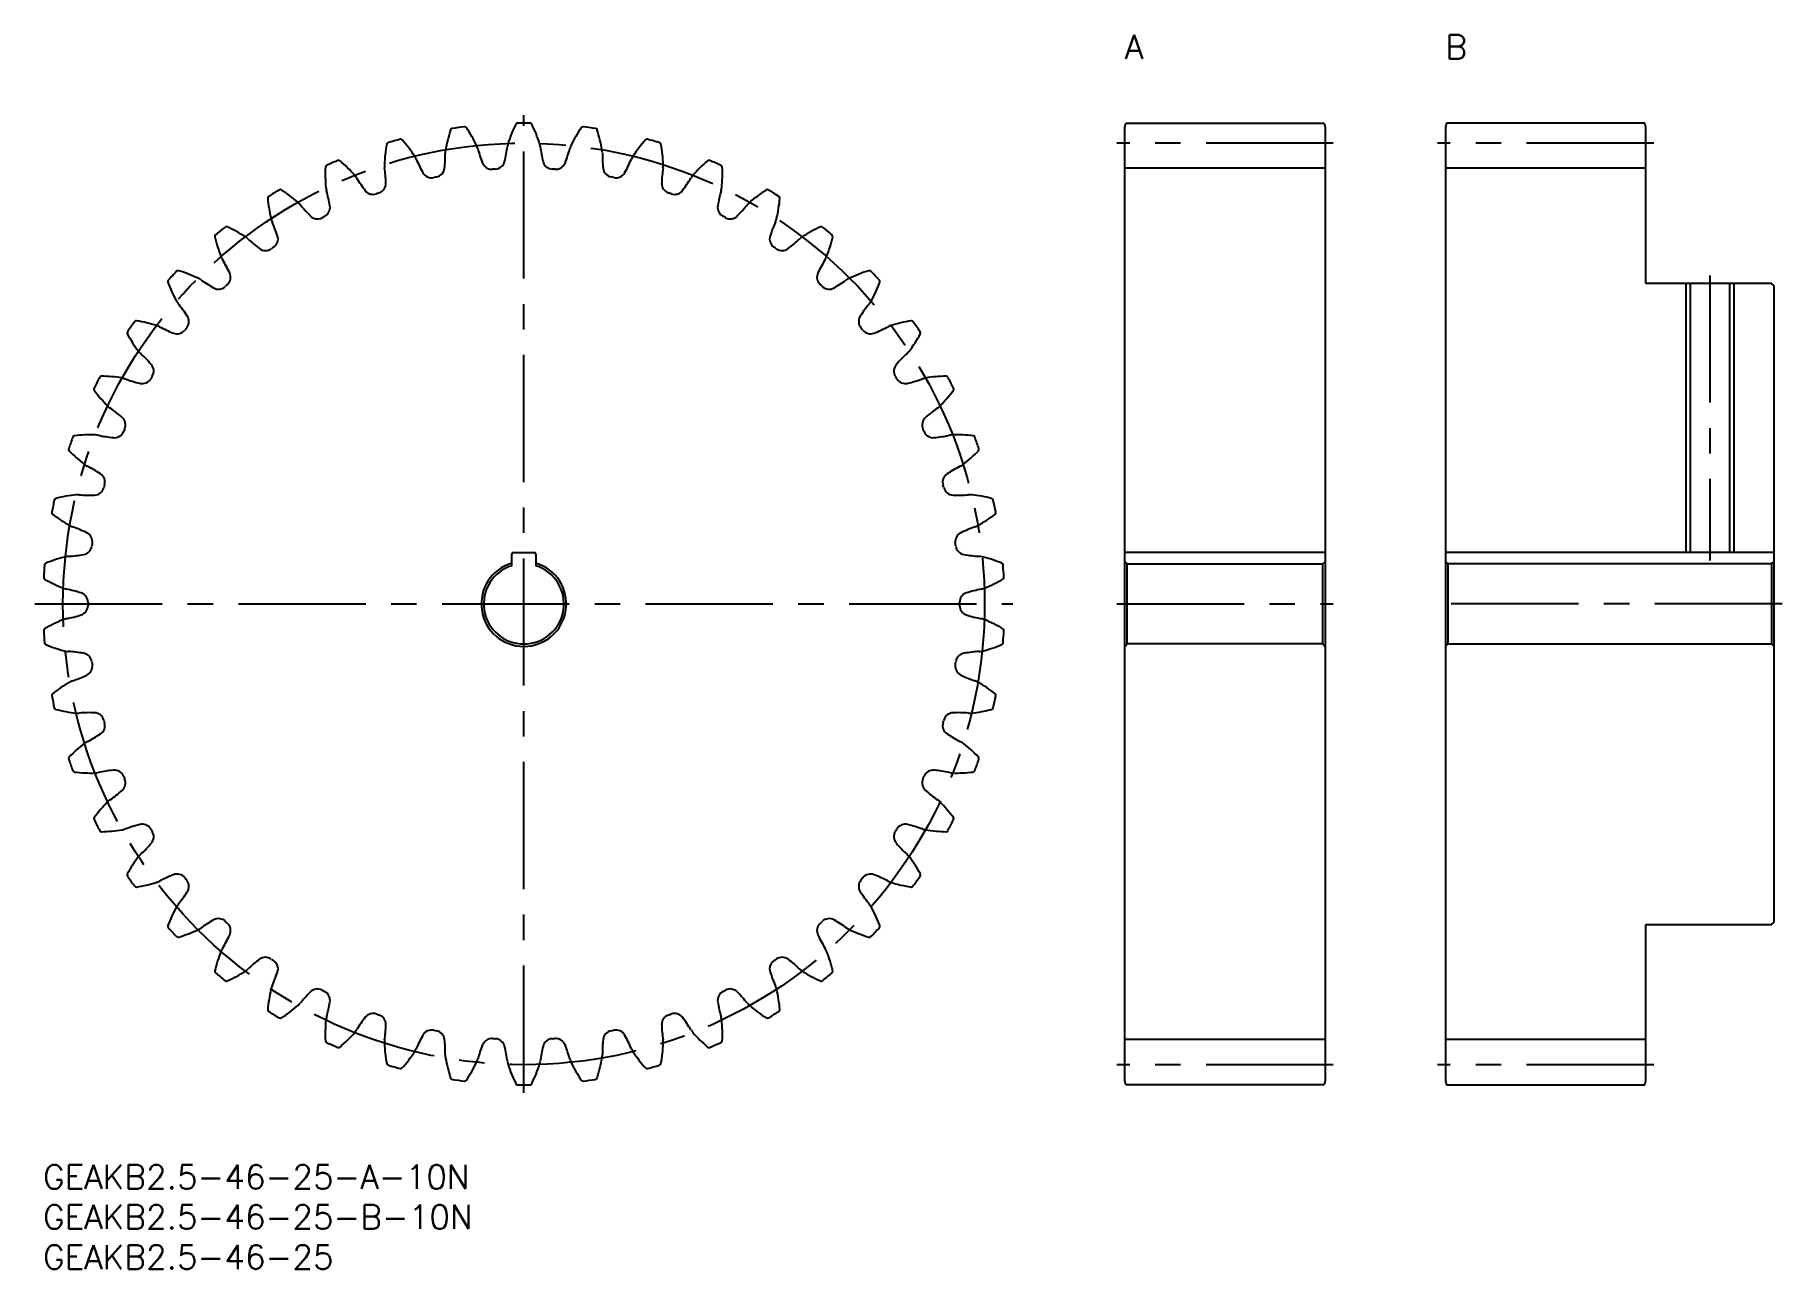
# Model space of a CAD drawing. Extents: x -1 to 217, y -13 to 141.
import ezdxf

# ---------------------------------------------------------------- set-up
doc = ezdxf.new("R2010")
doc.units = 0
doc.header["$LTSCALE"] = 0.5
doc.linetypes.add('CENTER', pattern=[50.8, 31.75, -6.35, 6.35, -6.35])
for name, color, linetype in [('MSM_CENTER', 1, 'CENTER'), ('MSM_CONTINUOUS', 7, 'CONTINUOUS'), ('MSM_NARROW', 5, 'CONTINUOUS'), ('MSM_PART_NUMBER', 7, 'CONTINUOUS')]:
    doc.layers.add(name, color=color, linetype=linetype)
doc.styles.get("Standard").update_dxf_attribs({"font": 'txt.shx', "height": 1, "bigfont": 'bigfont.shx'})

# ---------------------------------------------------------------- blocks, each defined once
blk = doc.blocks.new('*U2')
at = {"layer": 'MSM_PART_NUMBER'}
blk.add_text('GEAKB2.5-46-25-A-10N', height=3, dxfattribs=at).set_placement((0, -3))
blk = doc.blocks.new('*U3')
at = {"layer": 'MSM_PART_NUMBER'}
blk.add_text('GEAKB2.5-46-25-B-10N', height=3, dxfattribs=at).set_placement((0, -8))
blk = doc.blocks.new('*U5')
at = {"layer": 'MSM_PART_NUMBER'}
blk.add_text('GEAKB2.5-46-25', height=3, dxfattribs=at).set_placement((0, -13))
blk = doc.blocks.new('*U6')
at = {"layer": 'MSM_PART_NUMBER'}
blk.add_text('A', height=3, dxfattribs=at).set_placement((135, 138))
blk = doc.blocks.new('*U7')
at = {"layer": 'MSM_PART_NUMBER'}
blk.add_text('B', height=3, dxfattribs=at).set_placement((175, 138))

msp = doc.modelspace()

# ---------------------------------------------------------------- linework, layer by layer
at = {"layer": 'MSM_CENTER'}
for p, q in [((60, 9), (60, 131)), ((161, 127.5), (134, 127.5)), ((201, 127.5), (174, 127.5)), ((208, 111), (208, 75.4)), ((-1, 70), (121, 70)), ((134, 70), (161, 70)), ((217, 70), (174, 70)), ((161, 12.5), (134, 12.5)), ((201, 12.5), (174, 12.5))]:
    msp.add_line(p, q, dxfattribs=at)
msp.add_circle((60, 70), 57.5, dxfattribs=at)
at = {"layer": 'MSM_CONTINUOUS'}
for p, q in [((135, 129.5), (135.13, 130)), ((135, 10.5), (135, 129.5)), ((135.13, 130), (159.87, 130)), ((159.87, 130), (160, 129.5)), ((160, 129.5), (160, 10.5)), ((175.13, 130), (175, 129.5)), ((175, 129.5), (175, 10.5)), ((199.87, 130), (175.13, 130)), ((200, 129.5), (199.87, 130)), ((200, 110), (200, 129.5)), ((160, 124.38), (135, 124.38)), ((200, 124.38), (175, 124.38)), ((215.7, 110), (200, 110)), ((205.54, 110), (205.54, 76.4)), ((210.46, 110), (210.46, 76.4)), ((216, 109.7), (215.7, 110)), ((216, 30.3), (216, 109.7)), ((58.7, 76.4), (61.3, 76.4)), ((160, 76.4), (135, 76.4)), ((216, 76.4), (175, 76.4)), ((58.5, 74.77), (58.5, 76.2)), ((61.5, 76.2), (61.5, 74.77)), ((135.3, 75), (135, 75.3)), ((135.3, 65), (135.3, 75)), ((135.3, 75), (159.7, 75)), ((160, 75.3), (159.7, 75)), ((159.7, 65), (159.7, 75)), ((175, 75.3), (175.3, 75)), ((175.3, 75), (175.3, 65)), ((215.7, 75), (175.3, 75)), ((215.7, 75), (216, 75.3)), ((215.7, 75), (215.7, 65)), ((135, 64.7), (135.3, 65)), ((159.7, 65), (135.3, 65)), ((159.7, 65), (160, 64.7)), ((175.3, 65), (175, 64.7)), ((175.3, 65), (215.7, 65)), ((216, 64.7), (215.7, 65)), ((200, 10.5), (200, 30)), ((200, 30), (215.7, 30)), ((215.7, 30), (216, 30.3)), ((160, 15.63), (135, 15.63)), ((200, 15.63), (175, 15.63)), ((135.13, 10), (135, 10.5)), ((159.87, 10), (135.13, 10)), ((160, 10.5), (159.87, 10)), ((175, 10.5), (175.13, 10)), ((175.13, 10), (199.87, 10)), ((199.87, 10), (200, 10.5))]:
    msp.add_line(p, q, dxfattribs=at)
for centre, radius, start, end in [((68.34, 123.4), 18.4, 161.7512, 169.7826), ((51.1, 129.08), 0.25, 98.5651, 161.7512), ((60, 70), 60, 97.087, 98.5651), ((52.63, 129.29), 0.25, 33.9009, 97.087), ((37.56, 119.17), 18.4, 25.8696, 33.9009), ((75.53, 121.77), 18.4, 153.9251, 161.9565), ((59.23, 129.75), 0.25, 90.7391, 153.9251), ((60, 70), 60, 89.2609, 90.7391), ((60.77, 129.75), 0.25, 26.0749, 89.2609), ((44.47, 121.77), 18.4, 18.0435, 26.0749), ((82.44, 119.17), 18.4, 146.0991, 154.1304), ((67.37, 129.29), 0.25, 82.913, 146.0991), ((60, 70), 60, 81.4349, 82.913), ((68.9, 129.08), 0.25, 18.2487, 81.4349), ((51.66, 123.4), 18.4, 10.2174, 18.2488), ((60.99, 124.04), 18.4, 169.5773, 177.6087), ((43.14, 127.32), 0.25, 106.3912, 169.5773), ((60, 70), 60, 104.9131, 106.3912), ((44.62, 127.74), 0.25, 41.727, 104.9131), ((31.08, 115.66), 18.4, 33.6957, 41.727), ((52.26, 126.3), 2.06, 169.7826, 180.8761), ((52.26, 126.3), 2.06, 14.7761, 25.8696), ((69.08, 130.73), 15.33, 194.7761, 201.8988), ((42.73, 128.93), 15.33, 345.9273, 353.05), ((60, 126.83), 2.06, 161.9565, 173.05), ((60, 126.83), 2.06, 6.95, 18.0435), ((77.27, 128.93), 15.33, 186.95, 194.0727), ((50.92, 130.73), 15.33, 338.1012, 345.2239), ((67.74, 126.3), 2.06, 154.1304, 165.2239), ((67.74, 126.3), 2.06, 359.1239, 10.2174), ((88.92, 115.66), 18.4, 138.273, 146.3043), ((75.38, 127.74), 0.25, 75.0869, 138.273), ((60, 70), 60, 73.6088, 75.0869), ((76.86, 127.32), 0.25, 10.4227, 73.6088), ((59.01, 124.04), 18.4, 2.3913, 10.4227), ((53.62, 123.67), 18.4, 177.4034, 185.4348), ((35.49, 124.49), 0.25, 114.2173, 177.4034), ((60, 70), 60, 112.7392, 114.2173), ((36.9, 125.11), 0.25, 49.5531, 112.7392), ((25.13, 111.29), 18.4, 41.5217, 49.5531), ((44.67, 124.72), 2.06, 177.6087, 188.7022), ((27.47, 122.09), 15.33, 1.5794, 8.7022), ((44.67, 124.72), 2.06, 22.6022, 33.6957), ((60.73, 131.41), 15.33, 202.6022, 209.7249), ((48.87, 124.5), 1.25, 281.5466, 353.7533), ((34.87, 126.03), 15.33, 353.7533, 0.8761), ((56.02, 125.48), 1.25, 201.8988, 274.1056), ((60, 70), 54.38, 93.7205, 94.1056), ((56.39, 125.51), 1.25, 273.7205, 345.9273), ((63.61, 125.51), 1.25, 194.0727, 266.2795), ((60, 70), 54.38, 85.8944, 86.2795), ((63.98, 125.48), 1.25, 265.8944, 338.1012), ((85.13, 126.03), 15.33, 179.1239, 186.2467), ((71.13, 124.5), 1.25, 186.2467, 258.4534), ((59.27, 131.41), 15.33, 330.2751, 337.3978), ((75.33, 124.72), 2.06, 146.3043, 157.3978), ((92.53, 122.09), 15.33, 171.2978, 178.4206), ((75.33, 124.72), 2.06, 351.2978, 2.3913), ((94.87, 111.29), 18.4, 130.4469, 138.4783), ((83.1, 125.11), 0.25, 67.2608, 130.4469), ((60, 70), 60, 65.7827, 67.2608), ((84.51, 124.49), 0.25, 2.5966, 65.7827), ((66.38, 123.67), 18.4, 354.5652, 2.5966), ((37.36, 122.12), 2.06, 30.4282, 41.5217), ((52.36, 130.93), 15.33, 210.4282, 217.551), ((41.55, 122.48), 1.25, 289.3727, 1.5794), ((48.5, 124.42), 1.25, 209.7249, 281.9317), ((60, 70), 54.37, 101.5466, 101.9317), ((60, 70), 54.38, 78.0683, 78.4534), ((71.5, 124.42), 1.25, 258.0683, 330.2751), ((78.45, 122.48), 1.25, 178.4206, 250.6273), ((67.64, 130.93), 15.33, 322.449, 329.5718), ((82.64, 122.12), 2.06, 138.4782, 149.5718), ((28.3, 120.65), 0.25, 122.0434, 185.2295), ((46.37, 122.3), 18.4, 185.2295, 193.2609), ((60, 70), 60, 120.5653, 122.0434), ((29.62, 121.45), 0.25, 57.3792, 120.5653), ((19.83, 106.16), 18.4, 49.3478, 57.3792), ((30.47, 118.55), 2.06, 38.2543, 49.3478), ((37.36, 122.12), 2.06, 185.4348, 196.5283), ((20.68, 117.17), 15.33, 9.4055, 16.5283), ((41.2, 122.35), 1.25, 217.551, 289.7577), ((60, 70), 54.37, 109.3727, 109.7577), ((60, 70), 54.37, 70.2423, 70.6273), ((78.8, 122.35), 1.25, 250.2423, 322.449), ((99.32, 117.17), 15.33, 163.4717, 170.5945), ((82.64, 122.12), 2.06, 343.4717, 354.5652), ((89.53, 118.55), 2.06, 130.6522, 141.7457), ((100.17, 106.16), 18.4, 122.6208, 130.6522), ((90.38, 121.45), 0.25, 59.4347, 122.6208), ((60, 70), 60, 57.9566, 59.4347), ((73.63, 122.3), 18.4, 346.7391, 354.7705), ((91.7, 120.65), 0.25, 354.7705, 57.9566), ((30.47, 118.55), 2.06, 193.2609, 204.3544), ((44.14, 129.33), 15.33, 218.2543, 225.3771), ((34.24, 119.3), 1.25, 225.3771, 297.5838), ((60, 70), 54.37, 117.1988, 117.5838), ((34.57, 119.47), 1.25, 297.1988, 9.4055), ((85.43, 119.47), 1.25, 170.5945, 242.8012), ((60, 70), 54.38, 62.4162, 62.8012), ((85.76, 119.3), 1.25, 242.4162, 314.6229), ((75.86, 129.33), 15.33, 314.6229, 321.7457), ((89.53, 118.55), 2.06, 335.6456, 346.7391), ((21.7, 115.86), 0.25, 129.8695, 193.0556), ((39.38, 119.96), 18.4, 193.0556, 201.087), ((60, 70), 60, 128.3914, 129.8695), ((22.89, 116.83), 0.25, 65.2053, 128.3914), ((15.28, 100.35), 18.4, 57.1739, 65.2053), ((24.14, 114.08), 2.06, 46.0804, 57.1739), ((36.21, 126.61), 15.33, 226.0804, 233.2032), ((14.62, 111.38), 15.33, 17.2316, 24.3544), ((28.08, 115.55), 1.25, 305.0249, 17.2316), ((91.92, 115.55), 1.25, 162.7684, 234.9751), ((105.38, 111.38), 15.33, 155.6456, 162.7684), ((83.79, 126.61), 15.33, 306.7968, 313.9196), ((95.86, 114.08), 2.06, 122.8261, 133.9196), ((104.72, 100.35), 18.4, 114.7947, 122.8261), ((97.11, 116.83), 0.25, 51.6086, 114.7947), ((60, 70), 60, 50.1305, 51.6086), ((80.62, 119.96), 18.4, 338.913, 346.9444), ((98.3, 115.86), 0.25, 346.9444, 50.1305), ((27.77, 115.34), 1.25, 233.2032, 305.4099), ((60, 70), 54.37, 125.0249, 125.4099), ((60, 70), 54.37, 54.5901, 54.9751), ((92.23, 115.34), 1.25, 234.5901, 306.7968), ((60, 70), 60, 136.2175, 137.6956), ((16.86, 111.34), 0.25, 73.0314, 136.2175), ((11.57, 93.98), 18.4, 65, 73.0314), ((24.14, 114.08), 2.06, 201.0869, 212.1805), ((9.41, 104.82), 15.33, 25.0577, 32.1805), ((22.17, 110.78), 1.25, 312.851, 25.0577), ((97.83, 110.78), 1.25, 154.9423, 227.1491), ((110.59, 104.82), 15.33, 147.8195, 154.9423), ((95.86, 114.08), 2.06, 327.8195, 338.913), ((108.43, 93.98), 18.4, 106.9686, 115), ((103.14, 111.34), 0.25, 43.7825, 106.9686), ((60, 70), 60, 42.3044, 43.7825), ((15.81, 110.22), 0.25, 137.6956, 200.8817), ((32.77, 116.69), 18.4, 200.8817, 208.913), ((18.47, 108.79), 2.06, 53.9065, 65), ((28.72, 122.85), 15.33, 233.9065, 241.0293), ((21.9, 110.52), 1.25, 241.0293, 313.236), ((60, 70), 54.38, 132.8509, 133.236), ((60, 70), 54.37, 46.764, 47.1491), ((98.1, 110.52), 1.25, 226.764, 298.9707), ((91.28, 122.85), 15.33, 298.9707, 306.0935), ((101.53, 108.79), 2.06, 115, 126.0935), ((87.23, 116.69), 18.4, 331.087, 339.1183), ((104.19, 110.22), 0.25, 339.1183, 42.3045), ((18.47, 108.79), 2.06, 208.913, 220.0065), ((5.14, 97.6), 15.33, 32.8838, 40.0065), ((114.86, 97.6), 15.33, 139.9935, 147.1162), ((101.53, 108.79), 2.06, 319.9935, 331.087), ((60, 70), 60, 144.0435, 145.5217), ((11.63, 105.08), 0.25, 80.8575, 144.0435), ((8.75, 87.16), 18.4, 72.8261, 80.8575), ((13.57, 102.77), 2.06, 61.7326, 72.8261), ((16.97, 105.25), 1.25, 320.677, 32.8838), ((103.03, 105.25), 1.25, 147.1162, 219.323), ((106.43, 102.77), 2.06, 107.1739, 118.2674), ((111.25, 87.16), 18.4, 99.1425, 107.1739), ((108.37, 105.08), 0.25, 35.9565, 99.1425), ((60, 70), 60, 34.4783, 35.9565), ((10.75, 103.82), 0.25, 145.5217, 208.7078), ((26.66, 112.54), 18.4, 208.7078, 216.7391), ((21.81, 118.09), 15.33, 241.7326, 248.8554), ((16.73, 104.96), 1.25, 248.8554, 321.0621), ((60, 70), 54.37, 140.677, 141.0621), ((60, 70), 54.37, 38.9379, 39.323), ((103.27, 104.96), 1.25, 218.9379, 291.1446), ((98.19, 118.09), 15.33, 291.1446, 298.2674), ((93.34, 112.54), 18.4, 323.2609, 331.2922), ((109.25, 103.82), 0.25, 331.2922, 34.4784), ((13.57, 102.77), 2.06, 216.7391, 227.8326), ((1.89, 89.88), 15.33, 40.7099, 47.8326), ((118.11, 89.88), 15.33, 132.1674, 139.2901), ((106.43, 102.77), 2.06, 312.1674, 323.2609), ((60, 70), 60, 151.8696, 153.3478), ((7.31, 98.17), 0.25, 88.6835, 151.8696), ((6.89, 80.03), 18.4, 80.6522, 88.6835), ((9.54, 96.14), 2.06, 69.5587, 80.6522), ((60, 70), 54.37, 148.5031, 148.8882), ((12.57, 99.06), 1.25, 328.5031, 40.7099), ((107.43, 99.06), 1.25, 139.2901, 211.4969), ((60, 70), 54.37, 31.1118, 31.4969), ((110.46, 96.14), 2.06, 99.3478, 110.4413), ((113.11, 80.03), 18.4, 91.3165, 99.3478), ((112.69, 98.17), 0.25, 28.1304, 91.3164), ((60, 70), 60, 26.6522, 28.1304), ((6.6, 96.8), 0.25, 153.3478, 216.5338), ((21.18, 107.61), 18.4, 216.5338, 224.5652), ((15.62, 112.45), 15.33, 249.5587, 256.6814), ((12.38, 98.74), 1.25, 256.6814, 328.8882), ((107.62, 98.74), 1.25, 211.1118, 283.3186), ((104.38, 112.45), 15.33, 283.3186, 290.4413), ((98.82, 107.61), 18.4, 315.4348, 323.4662), ((113.4, 96.8), 0.25, 323.4662, 26.6523), ((9.54, 96.14), 2.06, 224.5652, 235.6587), ((-0.27, 81.78), 15.33, 48.5359, 55.6587), ((120.27, 81.78), 15.33, 124.3413, 131.4641), ((110.46, 96.14), 2.06, 304.3413, 315.4348), ((9.05, 92.33), 1.25, 336.3292, 48.5359), ((60, 70), 54.37, 156.3292, 156.7143), ((110.95, 92.33), 1.25, 131.4641, 203.6708), ((60, 70), 54.38, 23.2857, 23.6708), ((60, 70), 60, 159.6957, 161.1738), ((3.96, 90.73), 0.25, 96.5096, 159.6957), ((6.02, 72.7), 18.4, 88.4783, 96.5096), ((6.45, 89.03), 2.06, 77.3848, 88.4783), ((10.25, 106.01), 15.33, 257.3848, 264.5075), ((8.91, 91.99), 1.25, 264.5075, 336.7143), ((111.09, 91.99), 1.25, 203.2857, 275.4925), ((109.75, 106.01), 15.33, 275.4925, 282.6152), ((113.55, 89.03), 2.06, 91.5217, 102.6152), ((113.98, 72.7), 18.4, 83.4904, 91.5217), ((116.04, 90.73), 0.25, 20.3043, 83.4904), ((60, 70), 60, 18.8262, 20.3043), ((3.45, 89.28), 0.25, 161.1738, 224.3599), ((16.42, 101.97), 18.4, 224.3599, 232.3913), ((6.45, 89.03), 2.06, 232.3913, 243.4848), ((113.55, 89.03), 2.06, 296.5152, 307.6087), ((103.58, 101.97), 18.4, 307.6087, 315.6401), ((116.55, 89.28), 0.25, 315.6401, 18.8262), ((-1.31, 73.46), 15.33, 56.362, 63.4848), ((6.49, 85.19), 1.25, 344.1553, 56.362), ((113.51, 85.19), 1.25, 123.638, 195.8447), ((121.31, 73.46), 15.33, 116.5152, 123.638), ((60, 70), 60, 167.5218, 168.9999), ((1.66, 82.91), 0.25, 104.3357, 167.5218), ((6.16, 65.33), 18.4, 96.3043, 104.3357), ((4.36, 81.56), 2.06, 85.2109, 96.3044), ((5.81, 98.9), 15.33, 265.2108, 272.3336), ((6.39, 84.83), 1.25, 272.3336, 344.5404), ((60, 70), 54.37, 164.1553, 164.5404), ((60, 70), 54.37, 15.4596, 15.8447), ((113.61, 84.83), 1.25, 195.4597, 267.6664), ((114.19, 98.9), 15.33, 267.6664, 274.7892), ((115.64, 81.56), 2.06, 83.6956, 94.7891), ((113.84, 65.33), 18.4, 75.6643, 83.6957), ((118.34, 82.91), 0.25, 12.4782, 75.6643), ((60, 70), 60, 11.0001, 12.4782), ((1.35, 81.4), 0.25, 168.9999, 232.186), ((12.48, 95.74), 18.4, 232.186, 240.2174), ((107.52, 95.74), 18.4, 299.7826, 307.814), ((118.65, 81.4), 0.25, 307.814, 11.0001), ((4.36, 81.56), 2.06, 240.2174, 251.3109), ((-1.21, 65.08), 15.33, 64.1881, 71.3109), ((4.92, 77.76), 1.25, 351.9814, 64.1881), ((115.08, 77.76), 1.25, 115.8119, 188.0186), ((121.21, 65.08), 15.33, 108.6891, 115.8119), ((115.64, 81.56), 2.06, 288.6891, 299.7826), ((4.87, 77.39), 1.25, 280.1597, 352.3664), ((60, 70), 54.38, 171.9814, 172.3664), ((58.7, 76.2), 0.2, 90, 180), ((61.3, 76.2), 0.2, 0, 90), ((60, 70), 54.37, 7.6336, 8.0186), ((115.13, 77.39), 1.25, 187.6336, 259.8403), ((60, 70), 60, 175.3479, 176.826), ((0.45, 74.85), 0.25, 112.1618, 175.3479), ((7.29, 58.04), 18.4, 104.1304, 112.1618), ((3.31, 73.88), 2.06, 93.0369, 104.1304), ((2.38, 91.25), 15.33, 273.0369, 280.1597), ((60, 70), 5.3, 106.4405, 73.5595), ((60, 70), 5, 107.4576, 72.5424), ((117.62, 91.25), 15.33, 259.8403, 266.9631), ((116.69, 73.88), 2.06, 75.8696, 86.9631), ((112.71, 58.04), 18.4, 67.8382, 75.8696), ((119.55, 74.85), 0.25, 4.6519, 67.8382), ((60, 70), 60, 3.174, 4.6521), ((0.34, 73.31), 0.25, 176.826, 240.0121), ((9.41, 89.03), 18.4, 240.0121, 248.0435), ((3.31, 73.88), 2.06, 248.0435, 259.137), ((116.69, 73.88), 2.06, 280.863, 291.9565), ((110.59, 89.03), 18.4, 291.9565, 299.9879), ((119.66, 73.31), 0.25, 299.9879, 3.174), ((0.03, 56.79), 15.33, 72.0142, 79.137), ((4.38, 70.19), 1.25, 359.8075, 72.0142), ((4.38, 69.81), 1.25, 287.9858, 0.1925), ((60, 70), 54.37, 179.8075, 180.1925), ((115.62, 70.19), 1.25, 107.9858, 180.1925), ((60, 70), 54.37, 359.8075, 0.1925), ((115.62, 69.81), 1.25, 179.8075, 252.0142), ((119.97, 56.79), 15.33, 100.863, 107.9858), ((9.41, 50.97), 18.4, 111.9565, 119.9879), ((3.31, 66.12), 2.06, 100.863, 111.9565), ((0.03, 83.21), 15.33, 280.863, 287.9858), ((119.97, 83.21), 15.33, 252.0142, 259.137), ((116.69, 66.12), 2.06, 68.0435, 79.137), ((110.59, 50.97), 18.4, 60.0121, 68.0435), ((0.34, 66.69), 0.25, 119.9879, 183.174), ((60, 70), 60, 183.174, 184.6521), ((119.66, 66.69), 0.25, 356.8258, 60.0121), ((60, 70), 60, 355.3479, 356.826), ((0.45, 65.15), 0.25, 184.6521, 247.8382), ((7.29, 81.96), 18.4, 247.8382, 255.8696), ((3.31, 66.12), 2.06, 255.8696, 266.9631), ((2.38, 48.75), 15.33, 79.8403, 86.9631), ((4.87, 62.61), 1.25, 7.6336, 79.8403), ((115.13, 62.61), 1.25, 100.1597, 172.3664), ((117.62, 48.75), 15.33, 93.0369, 100.1597), ((116.69, 66.12), 2.06, 273.0369, 284.1304), ((112.71, 81.96), 18.4, 284.1304, 292.1618), ((119.55, 65.15), 0.25, 292.1618, 355.3479), ((-1.21, 74.92), 15.33, 288.6891, 295.8119), ((4.92, 62.24), 1.25, 295.8119, 8.0186), ((60, 70), 54.37, 187.6336, 188.0186), ((115.08, 62.24), 1.25, 171.9814, 244.1881), ((60, 70), 54.38, 351.9814, 352.3664), ((121.21, 74.92), 15.33, 244.1881, 251.3109), ((12.48, 44.26), 18.4, 119.7826, 127.814), ((4.36, 58.44), 2.06, 108.6891, 119.7826), ((115.64, 58.44), 2.06, 60.2174, 71.3109), ((107.52, 44.26), 18.4, 52.186, 60.2174), ((1.35, 58.6), 0.25, 127.814, 191.0001), ((60, 70), 60, 191.0001, 192.4782), ((1.66, 57.09), 0.25, 192.4782, 255.6643), ((6.16, 74.67), 18.4, 255.6643, 263.6957), ((113.84, 74.67), 18.4, 276.3043, 284.3357), ((118.34, 57.09), 0.25, 284.3357, 347.5218), ((60, 70), 60, 347.5218, 348.9999), ((118.65, 58.6), 0.25, 348.9997, 52.186), ((4.36, 58.44), 2.06, 263.6956, 274.7891), ((5.81, 41.1), 15.33, 87.6664, 94.7892), ((6.39, 55.17), 1.25, 15.4597, 87.6664), ((6.49, 54.81), 1.25, 303.638, 15.8447), ((60, 70), 54.37, 195.4596, 195.8447), ((113.51, 54.81), 1.25, 164.1553, 236.362), ((60, 70), 54.37, 344.1553, 344.5404), ((113.61, 55.17), 1.25, 92.3336, 164.5404), ((114.19, 41.1), 15.33, 85.2108, 92.3336), ((115.64, 58.44), 2.06, 265.2109, 276.3044), ((16.42, 38.03), 18.4, 127.6087, 135.6401), ((6.45, 50.97), 2.06, 116.5152, 127.6087), ((-1.31, 66.54), 15.33, 296.5152, 303.638), ((121.31, 66.54), 15.33, 236.362, 243.4848), ((113.55, 50.97), 2.06, 52.3913, 63.4848), ((103.58, 38.03), 18.4, 44.3599, 52.3913), ((3.45, 50.72), 0.25, 135.64, 198.8262), ((60, 70), 60, 198.8262, 200.3043), ((60, 70), 60, 339.6957, 341.1738), ((116.55, 50.72), 0.25, 341.1736, 44.3599), ((3.96, 49.27), 0.25, 200.3043, 263.4904), ((6.02, 67.3), 18.4, 263.4904, 271.5217), ((6.45, 50.97), 2.06, 271.5217, 282.6152), ((10.25, 33.99), 15.33, 95.4925, 102.6152), ((8.91, 48.01), 1.25, 23.2857, 95.4925), ((9.05, 47.67), 1.25, 311.464, 23.6708), ((60, 70), 54.38, 203.2857, 203.6708), ((110.95, 47.67), 1.25, 156.3292, 228.5359), ((60, 70), 54.38, 336.3292, 336.7143), ((111.09, 48.01), 1.25, 84.5075, 156.7143), ((109.75, 33.99), 15.33, 77.3848, 84.5075), ((113.55, 50.97), 2.06, 257.3848, 268.4783), ((113.98, 67.3), 18.4, 268.4783, 276.5096), ((116.04, 49.27), 0.25, 276.5096, 339.6958), ((-0.27, 58.22), 15.33, 304.3413, 311.4641), ((120.27, 58.22), 15.33, 228.5359, 235.6587), ((21.18, 32.39), 18.4, 135.4348, 143.4662), ((9.54, 43.86), 2.06, 124.3413, 135.4348), ((110.46, 43.86), 2.06, 44.5652, 55.6587), ((98.82, 32.39), 18.4, 36.5338, 44.5652), ((6.6, 43.2), 0.25, 143.4662, 206.6523), ((60, 70), 60, 206.6522, 208.1304), ((7.31, 41.83), 0.25, 208.1304, 271.3165), ((6.89, 59.97), 18.4, 271.3165, 279.3478), ((9.54, 43.86), 2.06, 279.3478, 290.4413), ((15.62, 27.55), 15.33, 103.3186, 110.4413), ((12.38, 41.26), 1.25, 31.1118, 103.3186), ((60, 70), 54.38, 211.1118, 211.4969), ((12.57, 40.94), 1.25, 319.2901, 31.4969), ((107.43, 40.94), 1.25, 148.5031, 220.7099), ((60, 70), 54.38, 328.5031, 328.8882), ((107.62, 41.26), 1.25, 76.6814, 148.8882), ((104.38, 27.55), 15.33, 69.5587, 76.6814), ((110.46, 43.86), 2.06, 249.5587, 260.6522), ((113.11, 59.97), 18.4, 260.6522, 268.6835), ((112.69, 41.83), 0.25, 268.6835, 331.8697), ((60, 70), 60, 331.8696, 333.3478), ((113.4, 43.2), 0.25, 333.3475, 36.5338), ((1.89, 50.12), 15.33, 312.1674, 319.2901), ((118.11, 50.12), 15.33, 220.7099, 227.8326), ((26.66, 27.46), 18.4, 143.2609, 151.2922), ((13.57, 37.23), 2.06, 132.1674, 143.2609), ((106.43, 37.23), 2.06, 36.7391, 47.8326), ((93.34, 27.46), 18.4, 28.7078, 36.7391), ((10.75, 36.18), 0.25, 151.2922, 214.4784), ((60, 70), 60, 214.4783, 215.9565), ((8.75, 52.84), 18.4, 279.1425, 287.1739), ((13.57, 37.23), 2.06, 287.1739, 298.2674), ((21.81, 21.91), 15.33, 111.1446, 118.2674), ((16.73, 35.04), 1.25, 38.9379, 111.1447), ((60, 70), 54.38, 218.9379, 219.323), ((16.97, 34.75), 1.25, 327.1162, 39.323), ((103.03, 34.75), 1.25, 140.677, 212.8838), ((60, 70), 54.37, 320.677, 321.0621), ((103.27, 35.04), 1.25, 68.8554, 141.0621), ((98.19, 21.91), 15.33, 61.7326, 68.8554), ((106.43, 37.23), 2.06, 241.7326, 252.8261), ((111.25, 52.84), 18.4, 252.8261, 260.8575), ((60, 70), 60, 324.0435, 325.5217), ((109.25, 36.18), 0.25, 325.5217, 28.7078), ((11.63, 34.92), 0.25, 215.9567, 279.1425), ((5.14, 42.4), 15.33, 319.9935, 327.1162), ((114.86, 42.4), 15.33, 212.8838, 220.0065), ((108.37, 34.92), 0.25, 260.8575, 324.0436), ((32.77, 23.31), 18.4, 151.087, 159.1183), ((18.47, 31.21), 2.06, 139.9935, 151.087), ((28.72, 17.15), 15.33, 118.9707, 126.0935), ((21.9, 29.48), 1.25, 46.764, 118.9707), ((98.1, 29.48), 1.25, 61.0293, 133.236), ((91.28, 17.15), 15.33, 53.9065, 61.0293), ((101.53, 31.21), 2.06, 28.913, 40.0065), ((87.23, 23.31), 18.4, 20.8817, 28.913), ((15.81, 29.78), 0.25, 159.1183, 222.3044), ((60, 70), 60, 222.3044, 223.7825), ((16.86, 28.66), 0.25, 223.7828, 286.9686), ((11.57, 46.02), 18.4, 286.9686, 295), ((18.47, 31.21), 2.06, 295, 306.0935), ((9.41, 35.18), 15.33, 327.8195, 334.9423), ((60, 70), 54.37, 226.764, 227.1491), ((22.17, 29.22), 1.25, 334.9423, 47.1491), ((97.83, 29.22), 1.25, 132.8509, 205.0577), ((110.59, 35.18), 15.33, 205.0577, 212.1805), ((60, 70), 54.37, 312.8509, 313.236), ((101.53, 31.21), 2.06, 233.9065, 245), ((108.43, 46.02), 18.4, 245, 253.0314), ((103.14, 28.66), 0.25, 253.0314, 316.2175), ((60, 70), 60, 316.2175, 317.6956), ((104.19, 29.78), 0.25, 317.6954, 20.8817), ((39.38, 20.04), 18.4, 158.913, 166.9444), ((24.14, 25.92), 2.06, 147.8195, 158.913), ((95.86, 25.92), 2.06, 21.0869, 32.1805), ((80.62, 20.04), 18.4, 13.0556, 21.087), ((21.7, 24.14), 0.25, 166.9444, 230.1305), ((15.28, 39.65), 18.4, 294.7947, 302.8261), ((24.14, 25.92), 2.06, 302.8261, 313.9196), ((36.21, 13.39), 15.33, 126.7968, 133.9196), ((27.77, 24.66), 1.25, 54.5901, 126.7968), ((60, 70), 54.37, 234.5901, 234.9751), ((14.62, 28.62), 15.33, 335.6456, 342.7684), ((28.08, 24.45), 1.25, 342.7684, 54.9751), ((91.92, 24.45), 1.25, 125.0249, 197.2316), ((105.38, 28.62), 15.33, 197.2316, 204.3544), ((60, 70), 54.37, 305.0249, 305.4099), ((92.23, 24.66), 1.25, 53.2032, 125.4099), ((83.79, 13.39), 15.33, 46.0804, 53.2032), ((95.86, 25.92), 2.06, 226.0804, 237.1739), ((104.72, 39.65), 18.4, 237.1739, 245.2053), ((98.3, 24.14), 0.25, 309.8695, 13.0556), ((60, 70), 60, 230.1305, 231.6086), ((22.89, 23.17), 0.25, 231.6088, 294.7947), ((46.37, 17.7), 18.4, 166.7391, 174.7705), ((30.47, 21.45), 2.06, 155.6456, 166.7391), ((34.24, 20.7), 1.25, 62.4162, 134.6229), ((60, 70), 54.37, 242.4162, 242.8012), ((60, 70), 54.38, 297.1988, 297.5838), ((85.76, 20.7), 1.25, 45.3771, 117.5838), ((89.53, 21.45), 2.06, 13.2609, 24.3544), ((73.63, 17.7), 18.4, 5.2295, 13.2609), ((97.11, 23.17), 0.25, 245.2053, 308.3914), ((60, 70), 60, 308.3914, 309.8695), ((19.83, 33.84), 18.4, 302.6208, 310.6522), ((30.47, 21.45), 2.06, 310.6522, 321.7457), ((44.14, 10.67), 15.33, 134.6229, 141.7457), ((34.57, 20.53), 1.25, 350.5945, 62.8012), ((20.68, 22.83), 15.33, 343.4717, 350.5945), ((85.43, 20.53), 1.25, 117.1988, 189.4055), ((99.32, 22.83), 15.33, 189.4055, 196.5283), ((75.86, 10.67), 15.33, 38.2543, 45.3771), ((89.53, 21.45), 2.06, 218.2543, 229.3478), ((100.17, 33.84), 18.4, 229.3478, 237.3792), ((28.3, 19.35), 0.25, 174.7705, 237.9566), ((60, 70), 60, 237.9566, 239.4347), ((29.62, 18.55), 0.25, 239.4349, 302.6208), ((53.62, 16.33), 18.4, 174.5652, 182.5966), ((37.36, 17.88), 2.06, 163.4717, 174.5652), ((52.36, 9.07), 15.33, 142.449, 149.5718), ((41.2, 17.65), 1.25, 70.2423, 142.449), ((60, 70), 54.37, 250.2423, 250.6273), ((41.55, 17.52), 1.25, 358.4206, 70.6273), ((27.47, 17.91), 15.33, 351.2978, 358.4206), ((78.45, 17.52), 1.25, 109.3727, 181.5794), ((92.53, 17.91), 15.33, 181.5794, 188.7022), ((60, 70), 54.38, 289.3727, 289.7577), ((78.8, 17.65), 1.25, 37.551, 109.7577), ((67.64, 9.07), 15.33, 30.4282, 37.551), ((82.64, 17.88), 2.06, 5.4348, 16.5283), ((66.38, 16.33), 18.4, 357.4034, 5.4348), ((90.38, 18.55), 0.25, 237.3792, 300.5653), ((60, 70), 60, 300.5653, 302.0434), ((91.7, 19.35), 0.25, 302.0436, 5.2295), ((35.49, 15.51), 0.25, 182.5966, 245.7827), ((60, 70), 60, 245.7827, 247.2608), ((25.13, 28.71), 18.4, 310.4469, 318.4783), ((37.36, 17.88), 2.06, 318.4782, 329.5718), ((44.67, 15.28), 2.06, 171.2978, 182.3913), ((60.73, 8.59), 15.33, 150.2751, 157.3978), ((48.5, 15.58), 1.25, 78.0683, 150.2751), ((60, 70), 54.38, 258.0683, 258.4534), ((48.87, 15.5), 1.25, 6.2467, 78.4534), ((34.87, 13.97), 15.33, 359.1239, 6.2467), ((56.02, 14.52), 1.25, 85.8944, 158.1012), ((60, 70), 54.37, 265.8944, 266.2795), ((56.39, 14.49), 1.25, 14.0727, 86.2795), ((63.61, 14.49), 1.25, 93.7205, 165.9273), ((60, 70), 54.37, 273.7205, 274.1056), ((63.98, 14.52), 1.25, 21.8988, 94.1056), ((85.13, 13.97), 15.33, 173.7533, 180.8761), ((71.13, 15.5), 1.25, 101.5466, 173.7533), ((60, 70), 54.37, 281.5466, 281.9317), ((71.5, 15.58), 1.25, 29.7249, 101.9317), ((59.27, 8.59), 15.33, 22.6022, 29.7249), ((75.33, 15.28), 2.06, 357.6087, 8.7022), ((82.64, 17.88), 2.06, 210.4282, 221.5217), ((94.87, 28.71), 18.4, 221.5217, 229.5531), ((60, 70), 60, 292.7392, 294.2173), ((84.51, 15.51), 0.25, 294.2173, 357.4034), ((36.9, 14.89), 0.25, 247.261, 310.4469), ((60.99, 15.96), 18.4, 182.3913, 190.4227), ((31.08, 24.34), 18.4, 318.273, 326.3043), ((44.67, 15.28), 2.06, 326.3043, 337.3978), ((52.26, 13.7), 2.06, 179.1239, 190.2174), ((68.34, 16.6), 18.4, 190.2174, 198.2488), ((52.26, 13.7), 2.06, 334.1304, 345.2239), ((69.08, 9.27), 15.33, 158.1012, 165.2239), ((42.73, 11.07), 15.33, 6.95, 14.0727), ((77.27, 11.07), 15.33, 165.9273, 173.05), ((50.92, 9.27), 15.33, 14.7761, 21.8988), ((67.74, 13.7), 2.06, 194.7761, 205.8696), ((51.66, 16.6), 18.4, 341.7512, 349.7826), ((67.74, 13.7), 2.06, 349.7826, 0.8761), ((75.33, 15.28), 2.06, 202.6022, 213.6957), ((88.92, 24.34), 18.4, 213.6957, 221.727), ((59.01, 15.96), 18.4, 349.5773, 357.6087), ((83.1, 14.89), 0.25, 229.5531, 292.7392), ((43.14, 12.68), 0.25, 190.4227, 253.6088), ((60, 70), 60, 253.6088, 255.0869), ((44.62, 12.26), 0.25, 255.0871, 318.273), ((37.56, 20.83), 18.4, 326.0991, 334.1304), ((60, 13.17), 2.06, 186.95, 198.0435), ((75.53, 18.23), 18.4, 198.0435, 206.0749), ((44.47, 18.23), 18.4, 333.9251, 341.9565), ((60, 13.17), 2.06, 341.9565, 353.05), ((82.44, 20.83), 18.4, 205.8696, 213.9009), ((75.38, 12.26), 0.25, 221.727, 284.9131), ((60, 70), 60, 284.9131, 286.3912), ((76.86, 12.68), 0.25, 286.3912, 349.5773), ((51.1, 10.92), 0.25, 198.2488, 261.4349), ((60, 70), 60, 261.4349, 262.913), ((52.63, 10.71), 0.25, 262.913, 326.0991), ((59.23, 10.25), 0.25, 206.0749, 269.261), ((60, 70), 60, 269.2609, 270.7391), ((60.77, 10.25), 0.25, 270.7393, 333.9251), ((67.37, 10.71), 0.25, 213.9009, 277.0871), ((60, 70), 60, 277.087, 278.5651), ((68.9, 10.92), 0.25, 278.5651, 341.7512)]:
    msp.add_arc(centre, radius, start, end, dxfattribs=at)
at = {"layer": 'MSM_NARROW'}
for p, q in [((205, 110), (205, 76.4)), ((211, 110), (211, 76.4))]:
    msp.add_line(p, q, dxfattribs=at)

# ---------------------------------------------------------------- block references
at = {"layer": 'MSM_CONTINUOUS'}
for name in ['*U6', '*U7', '*U2', '*U3', '*U5']:
    msp.add_blockref(name, (0, 0), dxfattribs=at)

doc.saveas('drawing.dxf')
